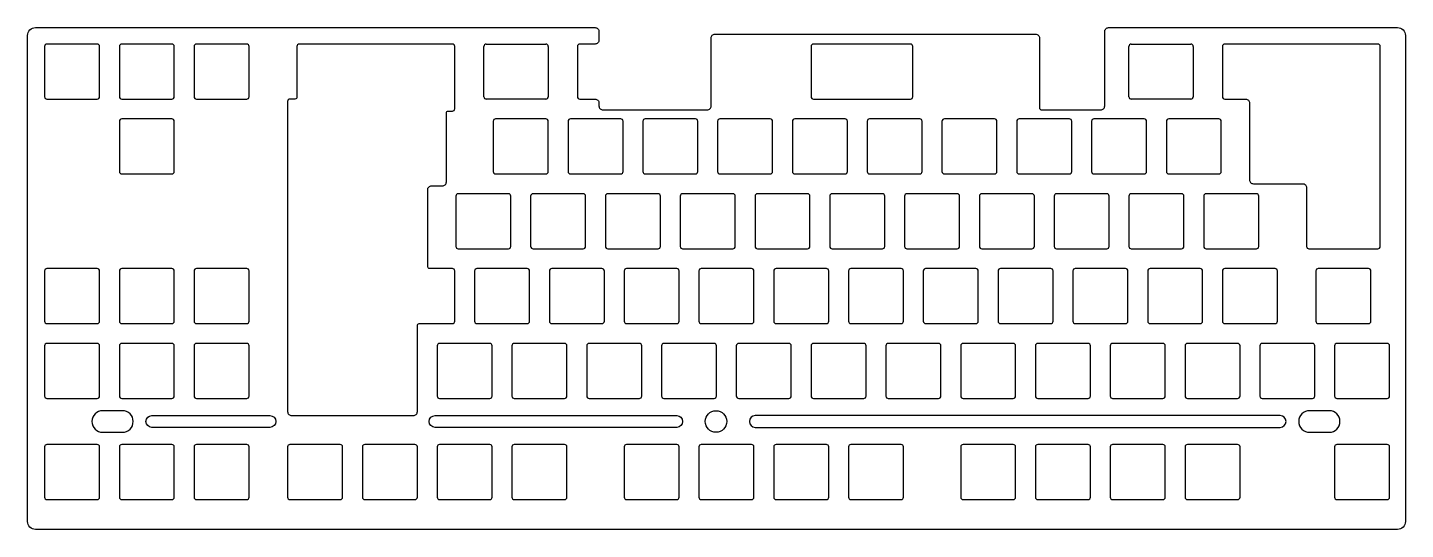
# Model space of a CAD drawing. Header units: millimetres. Extents: x -350 to 1, y -126 to 1.
import ezdxf

# ---------------------------------------------------------------- set-up
doc = ezdxf.new("R2010")
doc.units = ezdxf.units.MM
doc.layers.get('0').update_dxf_attribs({"linetype": 'CONTINUOUS'})

msp = doc.modelspace()

# ---------------------------------------------------------------- linework, layer by layer
for p, q in [((-233.31, -16.18), (-233.31, -3.38)), ((-232.71, -2.78), (-217.53, -2.78)), ((-216.93, -3.38), (-216.93, -16.18)), ((-69.01, -16.18), (-69.01, -3.38)), ((-68.41, -2.78), (-53.23, -2.78)), ((-52.63, -3.38), (-52.63, -16.18)), ((-217.53, -16.78), (-232.71, -16.78)), ((-53.23, -16.78), (-68.41, -16.78))]:
    msp.add_line(p, q)
for points in [[(1.42, -0.59), (1.42, -124.34, -0.414214), (-0.58, -126.34), (-347.56, -126.34, -0.414214), (-349.56, -124.34), (-349.56, -0.59, -0.414214), (-347.56, 1.41), (-205, 1.41, -0.414214), (-204, 0.41), (-204, -1.78, -0.414214), (-205, -2.78), (-208.9, -2.78, 0.414214), (-209.5, -3.38), (-209.5, -16.18, 0.414214), (-208.9, -16.78), (-205, -16.78, -0.414214), (-204, -17.78), (-204, -18.53, 0.414214), (-203, -19.53), (-176.44, -19.53, 0.414214), (-175.44, -18.53), (-175.44, -1.24, -0.414214), (-174.44, -0.24), (-92.81, -0.24, -0.414214), (-91.81, -1.24), (-91.81, -18.93, 0.414214), (-91.21, -19.53), (-76.19, -19.53, 0.414214), (-75.19, -18.53), (-75.19, 0.41, -0.414214), (-74.19, 1.41), (-0.58, 1.41, -0.414214)], [(-345.23, -3.38), (-345.23, -16.18, 0.414214), (-344.63, -16.78), (-331.83, -16.78, 0.414214), (-331.23, -16.18), (-331.23, -3.38, 0.414214), (-331.83, -2.78), (-344.63, -2.78, 0.414214)], [(-312.18, -16.18), (-312.18, -3.38, 0.414214), (-312.78, -2.78), (-325.58, -2.78, 0.414214), (-326.18, -3.38), (-326.18, -16.18, 0.414214), (-325.58, -16.78), (-312.78, -16.78, 0.414214)], [(-293.73, -2.78), (-306.53, -2.78, 0.414214), (-307.13, -3.38), (-307.13, -16.18, 0.414214), (-306.53, -16.78), (-293.73, -16.78, 0.414214), (-293.13, -16.18), (-293.13, -3.38, 0.414214)], [(-242.38, -19.83), (-241.34, -19.83, 0.414214), (-240.74, -19.23), (-240.74, -3.38, 0.414214), (-241.34, -2.78), (-280.34, -2.78, 0.414214), (-280.94, -3.38), (-280.94, -16.28, -0.414214), (-281.44, -16.78), (-282.72, -16.78, 0.414214), (-283.32, -17.38), (-283.32, -96.36, 0.414214), (-282.32, -97.36), (-251.27, -97.36, 0.414214), (-250.27, -96.36), (-250.27, -74.43, -0.414214), (-249.77, -73.93), (-241.34, -73.93, 0.414214), (-240.74, -73.33), (-240.74, -60.53, 0.414214), (-241.34, -59.93), (-247.14, -59.93, -0.414214), (-247.64, -59.43), (-247.64, -39.88, -0.414214), (-246.64, -38.88), (-243.88, -38.88, 0.414214), (-242.88, -37.88), (-242.88, -20.33, -0.414214)], [(-124.06, -16.18), (-124.06, -3.38, 0.414214), (-124.66, -2.78), (-149.37, -2.78, 0.414214), (-149.97, -3.38), (-149.97, -16.18, 0.414214), (-149.37, -16.78), (-124.66, -16.78, 0.414214)], [(-44.59, -16.78), (-39.3, -16.78, -0.414214), (-38.3, -17.78), (-38.3, -37.33, 0.414214), (-37.3, -38.33), (-24.76, -38.33, -0.414214), (-23.76, -39.33), (-23.76, -54.28, 0.414214), (-23.16, -54.88), (-5.6, -54.88, 0.414214), (-5, -54.28), (-5, -3.38), (-5, -3.38, 0.425054), (-5.62, -2.78), (-44.59, -2.78, 0.414214), (-45.19, -3.38), (-45.19, -16.18, 0.414214)], [(-312.78, -21.83), (-325.58, -21.83, 0.414214), (-326.18, -22.43), (-326.18, -35.23, 0.414214), (-325.58, -35.83), (-312.78, -35.83, 0.414214), (-312.18, -35.23), (-312.18, -22.43, 0.414214)], [(-216.93, -35.23), (-216.93, -22.43, 0.414214), (-217.53, -21.83), (-230.33, -21.83, 0.414214), (-230.93, -22.43), (-230.93, -35.23, 0.414214), (-230.33, -35.83), (-217.53, -35.83, 0.414214)], [(-198.48, -21.83), (-211.28, -21.83, 0.414214), (-211.88, -22.43), (-211.88, -35.23, 0.414214), (-211.28, -35.83), (-198.48, -35.83, 0.414214), (-197.88, -35.23), (-197.88, -22.43, 0.414214)], [(-179.43, -21.83), (-192.23, -21.83, 0.414214), (-192.83, -22.43), (-192.83, -35.23, 0.414214), (-192.23, -35.83), (-179.43, -35.83, 0.414214), (-178.83, -35.23), (-178.83, -22.43, 0.414214)], [(-160.38, -21.83), (-173.18, -21.83, 0.414214), (-173.78, -22.43), (-173.78, -35.23, 0.414214), (-173.18, -35.83), (-160.38, -35.83, 0.414214), (-159.78, -35.23), (-159.78, -22.43, 0.414214)], [(-141.33, -21.83), (-154.13, -21.83, 0.414214), (-154.73, -22.43), (-154.73, -35.23, 0.414214), (-154.13, -35.83), (-141.33, -35.83, 0.414214), (-140.73, -35.23), (-140.73, -22.43, 0.414214)], [(-122.28, -21.83), (-135.08, -21.83, 0.414214), (-135.68, -22.43), (-135.68, -35.23, 0.414214), (-135.08, -35.83), (-122.28, -35.83, 0.414214), (-121.68, -35.23), (-121.68, -22.43, 0.414214)], [(-103.23, -21.83), (-116.03, -21.83, 0.414214), (-116.63, -22.43), (-116.63, -35.23, 0.414214), (-116.03, -35.83), (-103.23, -35.83, 0.414214), (-102.63, -35.23), (-102.63, -22.43, 0.414214)], [(-84.18, -21.83), (-96.98, -21.83, 0.414214), (-97.58, -22.43), (-97.58, -35.23, 0.414214), (-96.98, -35.83), (-84.18, -35.83, 0.414214), (-83.58, -35.23), (-83.58, -22.43, 0.414214)], [(-65.13, -21.83), (-77.93, -21.83, 0.414214), (-78.53, -22.43), (-78.53, -35.23, 0.414214), (-77.93, -35.83), (-65.13, -35.83, 0.414214), (-64.53, -35.23), (-64.53, -22.43, 0.414214)], [(-45.48, -35.23), (-45.48, -22.43, 0.414214), (-46.08, -21.83), (-58.88, -21.83, 0.414214), (-59.48, -22.43), (-59.48, -35.23, 0.414214), (-58.88, -35.83), (-46.08, -35.83, 0.414214)], [(-226.46, -54.28), (-226.46, -41.48, 0.414214), (-227.06, -40.88), (-239.86, -40.88, 0.414214), (-240.46, -41.48), (-240.46, -54.28, 0.414214), (-239.86, -54.88), (-227.06, -54.88, 0.414214)], [(-208.01, -40.88), (-220.81, -40.88, 0.414214), (-221.41, -41.48), (-221.41, -54.28, 0.414214), (-220.81, -54.88), (-208.01, -54.88, 0.414214), (-207.41, -54.28), (-207.41, -41.48, 0.414214)], [(-188.96, -40.88), (-201.76, -40.88, 0.414214), (-202.36, -41.48), (-202.36, -54.28, 0.414214), (-201.76, -54.88), (-188.96, -54.88, 0.414214), (-188.36, -54.28), (-188.36, -41.48, 0.414214)], [(-169.91, -40.88), (-182.71, -40.88, 0.414214), (-183.31, -41.48), (-183.31, -54.28, 0.414214), (-182.71, -54.88), (-169.91, -54.88, 0.414214), (-169.31, -54.28), (-169.31, -41.48, 0.414214)], [(-150.86, -40.88), (-163.66, -40.88, 0.414214), (-164.26, -41.48), (-164.26, -54.28, 0.414214), (-163.66, -54.88), (-150.86, -54.88, 0.414214), (-150.26, -54.28), (-150.26, -41.48, 0.414214)], [(-131.81, -40.88), (-144.61, -40.88, 0.414214), (-145.21, -41.48), (-145.21, -54.28, 0.414214), (-144.61, -54.88), (-131.81, -54.88, 0.414214), (-131.21, -54.28), (-131.21, -41.48, 0.414214)], [(-112.76, -40.88), (-125.56, -40.88, 0.414214), (-126.16, -41.48), (-126.16, -54.28, 0.414214), (-125.56, -54.88), (-112.76, -54.88, 0.414214), (-112.16, -54.28), (-112.16, -41.48, 0.414214)], [(-93.71, -40.88), (-106.51, -40.88, 0.414214), (-107.11, -41.48), (-107.11, -54.28, 0.414214), (-106.51, -54.88), (-93.71, -54.88, 0.414214), (-93.11, -54.28), (-93.11, -41.48, 0.414214)], [(-74.66, -40.88), (-87.46, -40.88, 0.414214), (-88.06, -41.48), (-88.06, -54.28, 0.414214), (-87.46, -54.88), (-74.66, -54.88, 0.414214), (-74.06, -54.28), (-74.06, -41.48, 0.414214)], [(-55.61, -40.88), (-68.41, -40.88, 0.414214), (-69.01, -41.48), (-69.01, -54.28, 0.414214), (-68.41, -54.88), (-55.61, -54.88, 0.414214), (-55.01, -54.28), (-55.01, -41.48, 0.414214)], [(-35.96, -54.28), (-35.96, -41.48, 0.414214), (-36.56, -40.88), (-49.36, -40.88, 0.414214), (-49.96, -41.48), (-49.96, -54.28, 0.414214), (-49.36, -54.88), (-36.56, -54.88, 0.414214)], [(-345.23, -60.53), (-345.23, -73.33, 0.414214), (-344.63, -73.93), (-331.83, -73.93, 0.414214), (-331.23, -73.33), (-331.23, -60.53, 0.414214), (-331.83, -59.93), (-344.63, -59.93, 0.414214)], [(-325.58, -73.93), (-312.78, -73.93, 0.414214), (-312.18, -73.33), (-312.18, -60.53, 0.414214), (-312.78, -59.93), (-325.58, -59.93, 0.414214), (-326.18, -60.53), (-326.18, -73.33, 0.414214)], [(-306.53, -73.93), (-293.73, -73.93, 0.414214), (-293.13, -73.33), (-293.13, -60.53, 0.414214), (-293.73, -59.93), (-306.53, -59.93, 0.414214), (-307.13, -60.53), (-307.13, -73.33, 0.414214)], [(-235.09, -73.93), (-222.29, -73.93, 0.414214), (-221.69, -73.33), (-221.69, -60.53, 0.414214), (-222.29, -59.93), (-235.09, -59.93, 0.414214), (-235.69, -60.53), (-235.69, -73.33, 0.414214)], [(-216.04, -73.93), (-203.24, -73.93, 0.414214), (-202.64, -73.33), (-202.64, -60.53, 0.414214), (-203.24, -59.93), (-216.04, -59.93, 0.414214), (-216.64, -60.53), (-216.64, -73.33, 0.414214)], [(-196.99, -73.93), (-184.19, -73.93, 0.414214), (-183.59, -73.33), (-183.59, -60.53, 0.414214), (-184.19, -59.93), (-196.99, -59.93, 0.414214), (-197.59, -60.53), (-197.59, -73.33, 0.414214)], [(-177.94, -73.93), (-165.14, -73.93, 0.414214), (-164.54, -73.33), (-164.54, -60.53, 0.414214), (-165.14, -59.93), (-177.94, -59.93, 0.414214), (-178.54, -60.53), (-178.54, -73.33, 0.414214)], [(-158.89, -73.93), (-146.09, -73.93, 0.414214), (-145.49, -73.33), (-145.49, -60.53, 0.414214), (-146.09, -59.93), (-158.89, -59.93, 0.414214), (-159.49, -60.53), (-159.49, -73.33, 0.414214)], [(-139.84, -73.93), (-127.04, -73.93, 0.414214), (-126.44, -73.33), (-126.44, -60.53, 0.414214), (-127.04, -59.93), (-139.84, -59.93, 0.414214), (-140.44, -60.53), (-140.44, -73.33, 0.414214)], [(-120.79, -73.93), (-107.99, -73.93, 0.414214), (-107.39, -73.33), (-107.39, -60.53, 0.414214), (-107.99, -59.93), (-120.79, -59.93, 0.414214), (-121.39, -60.53), (-121.39, -73.33, 0.414214)], [(-101.74, -73.93), (-88.94, -73.93, 0.414214), (-88.34, -73.33), (-88.34, -60.53, 0.414214), (-88.94, -59.93), (-101.74, -59.93, 0.414214), (-102.34, -60.53), (-102.34, -73.33, 0.414214)], [(-82.69, -73.93), (-69.89, -73.93, 0.414214), (-69.29, -73.33), (-69.29, -60.53, 0.414214), (-69.89, -59.93), (-82.69, -59.93, 0.414214), (-83.29, -60.53), (-83.29, -73.33, 0.414214)], [(-63.64, -73.93), (-50.84, -73.93, 0.414214), (-50.24, -73.33), (-50.24, -60.53, 0.414214), (-50.84, -59.93), (-63.64, -59.93, 0.414214), (-64.24, -60.53), (-64.24, -73.33, 0.414214)], [(-44.59, -73.93), (-31.79, -73.93, 0.414214), (-31.19, -73.33), (-31.19, -60.53, 0.414214), (-31.79, -59.93), (-44.59, -59.93, 0.414214), (-45.19, -60.53), (-45.19, -73.33, 0.414214)], [(-21.38, -60.53), (-21.38, -73.33, 0.414214), (-20.78, -73.93), (-7.98, -73.93, 0.414214), (-7.38, -73.33), (-7.38, -60.53, 0.414214), (-7.98, -59.93), (-20.78, -59.93, 0.414214)], [(-331.83, -78.98), (-344.63, -78.98, 0.414214), (-345.23, -79.58), (-345.23, -92.38, 0.414214), (-344.63, -92.98), (-331.83, -92.98, 0.414214), (-331.23, -92.38), (-331.23, -79.58, 0.414214)], [(-312.78, -78.98), (-325.58, -78.98, 0.414214), (-326.18, -79.58), (-326.18, -92.38, 0.414214), (-325.58, -92.98), (-312.78, -92.98, 0.414214), (-312.18, -92.38), (-312.18, -79.58, 0.414214)], [(-293.13, -92.38), (-293.13, -79.58, 0.414214), (-293.73, -78.98), (-306.53, -78.98, 0.414214), (-307.13, -79.58), (-307.13, -92.38, 0.414214), (-306.53, -92.98), (-293.73, -92.98, 0.414214)], [(-231.22, -92.38), (-231.22, -79.58, 0.414214), (-231.82, -78.98), (-244.62, -78.98, 0.414214), (-245.22, -79.58), (-245.22, -92.38, 0.414214), (-244.62, -92.98), (-231.82, -92.98, 0.414214)], [(-212.17, -92.38), (-212.17, -79.58, 0.414214), (-212.77, -78.98), (-225.57, -78.98, 0.414214), (-226.17, -79.58), (-226.17, -92.38, 0.414214), (-225.57, -92.98), (-212.77, -92.98, 0.414214)], [(-193.12, -92.38), (-193.12, -79.58, 0.414214), (-193.72, -78.98), (-206.52, -78.98, 0.414214), (-207.12, -79.58), (-207.12, -92.38, 0.414214), (-206.52, -92.98), (-193.72, -92.98, 0.414214)], [(-174.07, -92.38), (-174.07, -79.58, 0.414214), (-174.67, -78.98), (-187.47, -78.98, 0.414214), (-188.07, -79.58), (-188.07, -92.38, 0.414214), (-187.47, -92.98), (-174.67, -92.98, 0.414214)], [(-155.02, -92.38), (-155.02, -79.58, 0.414214), (-155.62, -78.98), (-168.42, -78.98, 0.414214), (-169.02, -79.58), (-169.02, -92.38, 0.414214), (-168.42, -92.98), (-155.62, -92.98, 0.414214)], [(-135.97, -92.38), (-135.97, -79.58, 0.414214), (-136.57, -78.98), (-149.37, -78.98, 0.414214), (-149.97, -79.58), (-149.97, -92.38, 0.414214), (-149.37, -92.98), (-136.57, -92.98, 0.414214)], [(-116.92, -92.38), (-116.92, -79.58, 0.414214), (-117.52, -78.98), (-130.32, -78.98, 0.414214), (-130.92, -79.58), (-130.92, -92.38, 0.414214), (-130.32, -92.98), (-117.52, -92.98, 0.414214)], [(-97.87, -92.38), (-97.87, -79.58, 0.414214), (-98.47, -78.98), (-111.27, -78.98, 0.414214), (-111.87, -79.58), (-111.87, -92.38, 0.414214), (-111.27, -92.98), (-98.47, -92.98, 0.414214)], [(-78.82, -92.38), (-78.82, -79.58, 0.414214), (-79.42, -78.98), (-92.22, -78.98, 0.414214), (-92.82, -79.58), (-92.82, -92.38, 0.414214), (-92.22, -92.98), (-79.42, -92.98, 0.414214)], [(-59.77, -92.38), (-59.77, -79.58, 0.414214), (-60.37, -78.98), (-73.17, -78.98, 0.414214), (-73.77, -79.58), (-73.77, -92.38, 0.414214), (-73.17, -92.98), (-60.37, -92.98, 0.414214)], [(-40.72, -92.38), (-40.72, -79.58, 0.414214), (-41.32, -78.98), (-54.12, -78.98, 0.414214), (-54.72, -79.58), (-54.72, -92.38, 0.414214), (-54.12, -92.98), (-41.32, -92.98, 0.414214)], [(-21.67, -92.38), (-21.67, -79.58, 0.414214), (-22.27, -78.98), (-35.07, -78.98, 0.414214), (-35.67, -79.58), (-35.67, -92.38, 0.414214), (-35.07, -92.98), (-22.27, -92.98, 0.414214)], [(-3.22, -78.98), (-16.02, -78.98, 0.414214), (-16.62, -79.58), (-16.62, -92.38, 0.414214), (-16.02, -92.98), (-3.22, -92.98, 0.414214), (-2.62, -92.38), (-2.62, -79.58, 0.414214)], [(-330.4, -101.61), (-325.4, -101.61, 1), (-325.4, -96.11), (-330.4, -96.11, 1)], [(-317.9, -100.36, -1), (-317.9, -97.36), (-287.82, -97.36, -1), (-287.82, -100.36)], [(-184.2, -97.36, -1), (-184.2, -100.36), (-245.77, -100.36, -1), (-245.77, -97.36)], [(-164.2, -100.36), (-30.5, -100.36, 1), (-30.5, -97.36), (-164.2, -97.36, 1)], [(-23, -101.61), (-18, -101.61, 1), (-18, -96.11), (-23, -96.11, 1)], [(-345.23, -105.33), (-345.23, -118.13, 0.414214), (-344.63, -118.73), (-331.83, -118.73, 0.414214), (-331.23, -118.13), (-331.23, -105.33, 0.414214), (-331.83, -104.73), (-344.63, -104.73, 0.414214)], [(-326.18, -105.33), (-326.18, -118.13, 0.414214), (-325.58, -118.73), (-312.78, -118.73, 0.414214), (-312.18, -118.13), (-312.18, -105.33, 0.414214), (-312.78, -104.73), (-325.58, -104.73, 0.414214)], [(-307.13, -105.33), (-307.13, -118.13, 0.414214), (-306.53, -118.73), (-293.73, -118.73, 0.414214), (-293.13, -118.13), (-293.13, -105.33, 0.414214), (-293.73, -104.73), (-306.53, -104.73, 0.414214)], [(-283.32, -105.33), (-283.32, -118.13, 0.414214), (-282.72, -118.73), (-269.92, -118.73, 0.414214), (-269.32, -118.13), (-269.32, -105.33, 0.414214), (-269.92, -104.73), (-282.72, -104.73, 0.414214)], [(-264.27, -105.33), (-264.27, -118.13, 0.414214), (-263.67, -118.73), (-250.87, -118.73, 0.414214), (-250.27, -118.13), (-250.27, -105.33, 0.414214), (-250.87, -104.73), (-263.67, -104.73, 0.414214)], [(-245.22, -105.33), (-245.22, -118.13, 0.414214), (-244.62, -118.73), (-231.82, -118.73, 0.414214), (-231.22, -118.13), (-231.22, -105.33, 0.414214), (-231.82, -104.73), (-244.62, -104.73, 0.414214)], [(-226.17, -105.33), (-226.17, -118.13, 0.414214), (-225.57, -118.73), (-212.77, -118.73, 0.414214), (-212.17, -118.13), (-212.17, -105.33, 0.414214), (-212.77, -104.73), (-225.57, -104.73, 0.414214)], [(-197.59, -105.33), (-197.59, -118.13, 0.414214), (-196.99, -118.73), (-184.19, -118.73, 0.414214), (-183.59, -118.13), (-183.59, -105.33, 0.414214), (-184.19, -104.73), (-196.99, -104.73, 0.414214)], [(-178.54, -105.33), (-178.54, -118.13, 0.414214), (-177.94, -118.73), (-165.14, -118.73, 0.414214), (-164.54, -118.13), (-164.54, -105.33, 0.414214), (-165.14, -104.73), (-177.94, -104.73, 0.414214)], [(-159.49, -105.33), (-159.49, -118.13, 0.414214), (-158.89, -118.73), (-146.09, -118.73, 0.414214), (-145.49, -118.13), (-145.49, -105.33, 0.414214), (-146.09, -104.73), (-158.89, -104.73, 0.414214)], [(-140.44, -105.33), (-140.44, -118.13, 0.414214), (-139.84, -118.73), (-127.04, -118.73, 0.414214), (-126.44, -118.13), (-126.44, -105.33, 0.414214), (-127.04, -104.73), (-139.84, -104.73, 0.414214)], [(-111.87, -105.33), (-111.87, -118.13, 0.414214), (-111.27, -118.73), (-98.47, -118.73, 0.414214), (-97.87, -118.13), (-97.87, -105.33, 0.414214), (-98.47, -104.73), (-111.27, -104.73, 0.414214)], [(-92.82, -105.33), (-92.82, -118.13, 0.414214), (-92.22, -118.73), (-79.42, -118.73, 0.414214), (-78.82, -118.13), (-78.82, -105.33, 0.414214), (-79.42, -104.73), (-92.22, -104.73, 0.414214)], [(-73.77, -105.33), (-73.77, -118.13, 0.414214), (-73.17, -118.73), (-60.37, -118.73, 0.414214), (-59.77, -118.13), (-59.77, -105.33, 0.414214), (-60.37, -104.73), (-73.17, -104.73, 0.414214)], [(-54.72, -105.33), (-54.72, -118.13, 0.414214), (-54.12, -118.73), (-41.32, -118.73, 0.414214), (-40.72, -118.13), (-40.72, -105.33, 0.414214), (-41.32, -104.73), (-54.12, -104.73, 0.414214)], [(-3.22, -104.73), (-16.02, -104.73, 0.414214), (-16.62, -105.33), (-16.62, -118.13, 0.414214), (-16.02, -118.73), (-3.22, -118.73, 0.414214), (-2.62, -118.13), (-2.62, -105.33, 0.414214)]]:
    msp.add_lwpolyline(points, format="xyb", close=True)
msp.add_circle((-174.2, -98.86), 2.75)
for centre, start, end in [((-232.71, -3.38), 90, 180), ((-217.53, -3.38), 0, 90), ((-68.41, -3.38), 90, 180), ((-53.23, -3.38), 0, 90), ((-232.71, -16.18), 180, 270), ((-217.53, -16.18), -90, 0), ((-68.41, -16.18), 180, 270), ((-53.23, -16.18), -90, 0)]:
    msp.add_arc(centre, 0.6, start, end)

doc.saveas('drawing.dxf')
